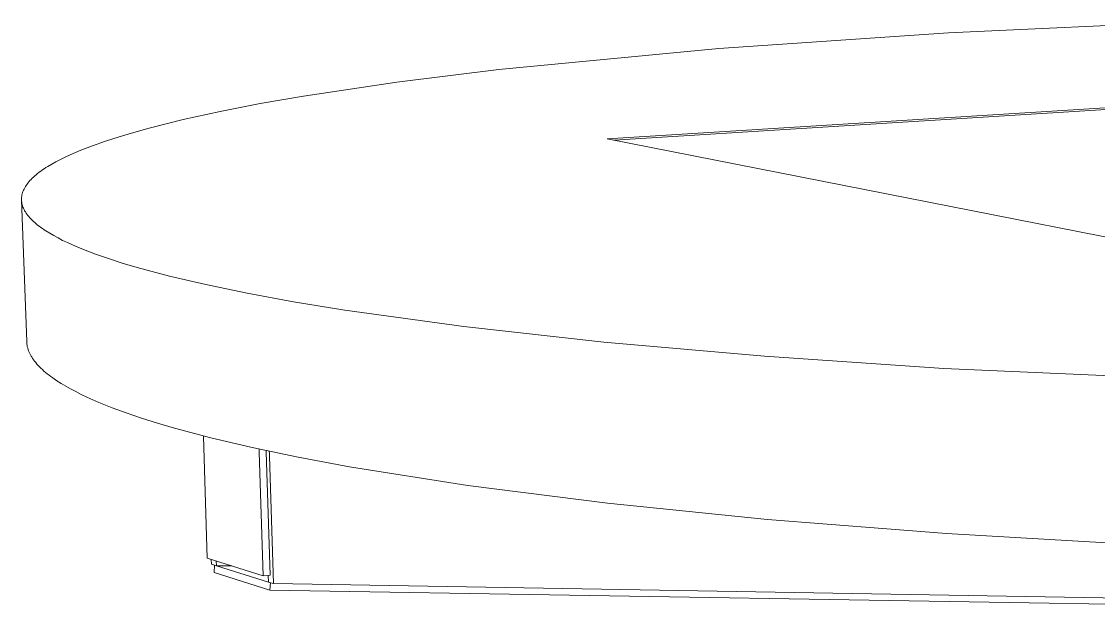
# Model space of a CAD drawing. Header units: inches. Extents: x 34 to 350, y 156 to 377.
# Drawn here: x 116.51 to 137.14, y 241.82 to 253.13 of the extents above; entities that cross this region are included whole.
import ezdxf

# ---------------------------------------------------------------- set-up
doc = ezdxf.new("R2010")
doc.units = ezdxf.units.IN
doc.header["$MEASUREMENT"] = 0
doc.layers.add('DIMS', color=7, linetype='Continuous')

# ---------------------------------------------------------------- blocks, each defined once
blk = doc.blocks.new('block 424')
at = {"layer": 'DIMS', "color": 7, "lineweight": 18, "true_color": 0xffffff}
blk.add_lwpolyline([(116.605, 247), (116.506, 249.712)], dxfattribs=at)
blk = doc.blocks.new('block 435')
at = {"layer": 'DIMS', "color": 7, "lineweight": 18, "true_color": 0xffffff}
blk.add_lwpolyline([(153.996, 252.487), (127.863, 250.861)], dxfattribs=at)
blk = doc.blocks.new('block 439')
at = {"layer": 'DIMS', "color": 7, "lineweight": 18, "true_color": 0xffffff}
blk.add_lwpolyline([(127.726, 250.888), (144.601, 247.565)], dxfattribs=at)
blk = doc.blocks.new('block 440')
at = {"layer": 'DIMS', "color": 7, "lineweight": 18, "true_color": 0xffffff}
blk.add_lwpolyline([(154.004, 252.519), (127.726, 250.888)], dxfattribs=at)
blk = doc.blocks.new('block 506')
at = {"layer": 'DIMS', "color": 7, "lineweight": 18, "true_color": 0xffffff}
blk.add_lwpolyline([(137.96, 243.099), (134.228, 243.32)], dxfattribs=at)
blk = doc.blocks.new('block 507')
at = {"layer": 'DIMS', "color": 7, "lineweight": 18, "true_color": 0xffffff}
blk.add_lwpolyline([(134.228, 243.32), (130.802, 243.59)], dxfattribs=at)
blk = doc.blocks.new('block 508')
at = {"layer": 'DIMS', "color": 7, "lineweight": 18, "true_color": 0xffffff}
blk.add_lwpolyline([(130.802, 243.59), (127.735, 243.899)], dxfattribs=at)
blk = doc.blocks.new('block 509')
at = {"layer": 'DIMS', "color": 7, "lineweight": 18, "true_color": 0xffffff}
blk.add_lwpolyline([(127.735, 243.899), (125.061, 244.238)], dxfattribs=at)
blk = doc.blocks.new('block 510')
at = {"layer": 'DIMS', "color": 7, "lineweight": 18, "true_color": 0xffffff}
blk.add_lwpolyline([(125.061, 244.238), (122.792, 244.597)], dxfattribs=at)
blk = doc.blocks.new('block 511')
at = {"layer": 'DIMS', "color": 7, "lineweight": 18, "true_color": 0xffffff}
blk.add_lwpolyline([(122.792, 244.597), (121.809, 244.78)], dxfattribs=at)
blk = doc.blocks.new('block 512')
at = {"layer": 'DIMS', "color": 7, "lineweight": 18, "true_color": 0xffffff}
blk.add_lwpolyline([(121.809, 244.78), (120.924, 244.966)], dxfattribs=at)
blk = doc.blocks.new('block 513')
at = {"layer": 'DIMS', "color": 7, "lineweight": 18, "true_color": 0xffffff}
blk.add_lwpolyline([(120.924, 244.966), (120.135, 245.152)], dxfattribs=at)
blk = doc.blocks.new('block 514')
at = {"layer": 'DIMS', "color": 7, "lineweight": 18, "true_color": 0xffffff}
blk.add_lwpolyline([(120.135, 245.152), (119.438, 245.338)], dxfattribs=at)
blk = doc.blocks.new('block 515')
at = {"layer": 'DIMS', "color": 7, "lineweight": 18, "true_color": 0xffffff}
blk.add_lwpolyline([(119.438, 245.338), (119.112, 245.434)], dxfattribs=at)
blk = doc.blocks.new('block 516')
at = {"layer": 'DIMS', "color": 7, "lineweight": 18, "true_color": 0xffffff}
blk.add_lwpolyline([(119.112, 245.434), (118.802, 245.532)], dxfattribs=at)
blk = doc.blocks.new('block 517')
at = {"layer": 'DIMS', "color": 7, "lineweight": 18, "true_color": 0xffffff}
blk.add_lwpolyline([(118.802, 245.532), (118.512, 245.63)], dxfattribs=at)
blk = doc.blocks.new('block 518')
at = {"layer": 'DIMS', "color": 7, "lineweight": 18, "true_color": 0xffffff}
blk.add_lwpolyline([(118.512, 245.63), (118.24, 245.731)], dxfattribs=at)
blk = doc.blocks.new('block 519')
at = {"layer": 'DIMS', "color": 7, "lineweight": 18, "true_color": 0xffffff}
blk.add_lwpolyline([(118.24, 245.731), (117.988, 245.832)], dxfattribs=at)
blk = doc.blocks.new('block 520')
at = {"layer": 'DIMS', "color": 7, "lineweight": 18, "true_color": 0xffffff}
blk.add_lwpolyline([(117.988, 245.832), (117.87, 245.883)], dxfattribs=at)
blk = doc.blocks.new('block 521')
at = {"layer": 'DIMS', "color": 7, "lineweight": 18, "true_color": 0xffffff}
blk.add_lwpolyline([(117.87, 245.883), (117.756, 245.935)], dxfattribs=at)
blk = doc.blocks.new('block 522')
at = {"layer": 'DIMS', "color": 7, "lineweight": 18, "true_color": 0xffffff}
blk.add_lwpolyline([(117.756, 245.935), (117.647, 245.986)], dxfattribs=at)
blk = doc.blocks.new('block 523')
at = {"layer": 'DIMS', "color": 7, "lineweight": 18, "true_color": 0xffffff}
blk.add_lwpolyline([(117.647, 245.986), (117.544, 246.038)], dxfattribs=at)
blk = doc.blocks.new('block 524')
at = {"layer": 'DIMS', "color": 7, "lineweight": 18, "true_color": 0xffffff}
blk.add_lwpolyline([(117.544, 246.038), (117.445, 246.091)], dxfattribs=at)
blk = doc.blocks.new('block 525')
at = {"layer": 'DIMS', "color": 7, "lineweight": 18, "true_color": 0xffffff}
blk.add_lwpolyline([(117.445, 246.091), (117.352, 246.143)], dxfattribs=at)
blk = doc.blocks.new('block 526')
at = {"layer": 'DIMS', "color": 7, "lineweight": 18, "true_color": 0xffffff}
blk.add_lwpolyline([(117.352, 246.143), (117.265, 246.195)], dxfattribs=at)
blk = doc.blocks.new('block 527')
at = {"layer": 'DIMS', "color": 7, "lineweight": 18, "true_color": 0xffffff}
blk.add_lwpolyline([(117.265, 246.195), (117.182, 246.248)], dxfattribs=at)
blk = doc.blocks.new('block 528')
at = {"layer": 'DIMS', "color": 7, "lineweight": 18, "true_color": 0xffffff}
blk.add_lwpolyline([(117.182, 246.248), (117.105, 246.301)], dxfattribs=at)
blk = doc.blocks.new('block 529')
at = {"layer": 'DIMS', "color": 7, "lineweight": 18, "true_color": 0xffffff}
blk.add_lwpolyline([(117.105, 246.301), (117.068, 246.327)], dxfattribs=at)
blk = doc.blocks.new('block 530')
at = {"layer": 'DIMS', "color": 7, "lineweight": 18, "true_color": 0xffffff}
blk.add_lwpolyline([(117.068, 246.327), (117.033, 246.354)], dxfattribs=at)
blk = doc.blocks.new('block 531')
at = {"layer": 'DIMS', "color": 7, "lineweight": 18, "true_color": 0xffffff}
blk.add_lwpolyline([(117.033, 246.354), (117, 246.381)], dxfattribs=at)
blk = doc.blocks.new('block 532')
at = {"layer": 'DIMS', "color": 7, "lineweight": 18, "true_color": 0xffffff}
blk.add_lwpolyline([(117, 246.381), (116.967, 246.408)], dxfattribs=at)
blk = doc.blocks.new('block 533')
at = {"layer": 'DIMS', "color": 7, "lineweight": 18, "true_color": 0xffffff}
blk.add_lwpolyline([(116.967, 246.408), (116.936, 246.434)], dxfattribs=at)
blk = doc.blocks.new('block 534')
at = {"layer": 'DIMS', "color": 7, "lineweight": 18, "true_color": 0xffffff}
blk.add_lwpolyline([(116.936, 246.434), (116.906, 246.461)], dxfattribs=at)
blk = doc.blocks.new('block 535')
at = {"layer": 'DIMS', "color": 7, "lineweight": 18, "true_color": 0xffffff}
blk.add_lwpolyline([(116.906, 246.461), (116.878, 246.488)], dxfattribs=at)
blk = doc.blocks.new('block 536')
at = {"layer": 'DIMS', "color": 7, "lineweight": 18, "true_color": 0xffffff}
blk.add_lwpolyline([(116.878, 246.488), (116.851, 246.514)], dxfattribs=at)
blk = doc.blocks.new('block 537')
at = {"layer": 'DIMS', "color": 7, "lineweight": 18, "true_color": 0xffffff}
blk.add_lwpolyline([(116.851, 246.514), (116.826, 246.541)], dxfattribs=at)
blk = doc.blocks.new('block 538')
at = {"layer": 'DIMS', "color": 7, "lineweight": 18, "true_color": 0xffffff}
blk.add_lwpolyline([(116.826, 246.541), (116.801, 246.568)], dxfattribs=at)
blk = doc.blocks.new('block 539')
at = {"layer": 'DIMS', "color": 7, "lineweight": 18, "true_color": 0xffffff}
blk.add_lwpolyline([(116.801, 246.568), (116.778, 246.595)], dxfattribs=at)
blk = doc.blocks.new('block 540')
at = {"layer": 'DIMS', "color": 7, "lineweight": 18, "true_color": 0xffffff}
blk.add_lwpolyline([(116.778, 246.595), (116.757, 246.622)], dxfattribs=at)
blk = doc.blocks.new('block 541')
at = {"layer": 'DIMS', "color": 7, "lineweight": 18, "true_color": 0xffffff}
blk.add_lwpolyline([(116.757, 246.622), (116.737, 246.649)], dxfattribs=at)
blk = doc.blocks.new('block 542')
at = {"layer": 'DIMS', "color": 7, "lineweight": 18, "true_color": 0xffffff}
blk.add_lwpolyline([(116.737, 246.649), (116.728, 246.662)], dxfattribs=at)
blk = doc.blocks.new('block 543')
at = {"layer": 'DIMS', "color": 7, "lineweight": 18, "true_color": 0xffffff}
blk.add_lwpolyline([(116.728, 246.662), (116.719, 246.676)], dxfattribs=at)
blk = doc.blocks.new('block 544')
at = {"layer": 'DIMS', "color": 7, "lineweight": 18, "true_color": 0xffffff}
blk.add_lwpolyline([(116.719, 246.676), (116.71, 246.689)], dxfattribs=at)
blk = doc.blocks.new('block 545')
at = {"layer": 'DIMS', "color": 7, "lineweight": 18, "true_color": 0xffffff}
blk.add_lwpolyline([(116.71, 246.689), (116.701, 246.703)], dxfattribs=at)
blk = doc.blocks.new('block 546')
at = {"layer": 'DIMS', "color": 7, "lineweight": 18, "true_color": 0xffffff}
blk.add_lwpolyline([(116.701, 246.703), (116.693, 246.716)], dxfattribs=at)
blk = doc.blocks.new('block 547')
at = {"layer": 'DIMS', "color": 7, "lineweight": 18, "true_color": 0xffffff}
blk.add_lwpolyline([(116.693, 246.716), (116.686, 246.73)], dxfattribs=at)
blk = doc.blocks.new('block 548')
at = {"layer": 'DIMS', "color": 7, "lineweight": 18, "true_color": 0xffffff}
blk.add_lwpolyline([(116.686, 246.73), (116.678, 246.743)], dxfattribs=at)
blk = doc.blocks.new('block 549')
at = {"layer": 'DIMS', "color": 7, "lineweight": 18, "true_color": 0xffffff}
blk.add_lwpolyline([(116.678, 246.743), (116.671, 246.757)], dxfattribs=at)
blk = doc.blocks.new('block 550')
at = {"layer": 'DIMS', "color": 7, "lineweight": 18, "true_color": 0xffffff}
blk.add_lwpolyline([(116.671, 246.757), (116.664, 246.771)], dxfattribs=at)
blk = doc.blocks.new('block 551')
at = {"layer": 'DIMS', "color": 7, "lineweight": 18, "true_color": 0xffffff}
blk.add_lwpolyline([(116.664, 246.771), (116.658, 246.784)], dxfattribs=at)
blk = doc.blocks.new('block 552')
at = {"layer": 'DIMS', "color": 7, "lineweight": 18, "true_color": 0xffffff}
blk.add_lwpolyline([(116.658, 246.784), (116.652, 246.797)], dxfattribs=at)
blk = doc.blocks.new('block 553')
at = {"layer": 'DIMS', "color": 7, "lineweight": 18, "true_color": 0xffffff}
blk.add_lwpolyline([(116.652, 246.797), (116.646, 246.811)], dxfattribs=at)
blk = doc.blocks.new('block 554')
at = {"layer": 'DIMS', "color": 7, "lineweight": 18, "true_color": 0xffffff}
blk.add_lwpolyline([(116.646, 246.811), (116.641, 246.824)], dxfattribs=at)
blk = doc.blocks.new('block 555')
at = {"layer": 'DIMS', "color": 7, "lineweight": 18, "true_color": 0xffffff}
blk.add_lwpolyline([(116.641, 246.824), (116.636, 246.838)], dxfattribs=at)
blk = doc.blocks.new('block 556')
at = {"layer": 'DIMS', "color": 7, "lineweight": 18, "true_color": 0xffffff}
blk.add_lwpolyline([(116.636, 246.838), (116.632, 246.851)], dxfattribs=at)
blk = doc.blocks.new('block 557')
at = {"layer": 'DIMS', "color": 7, "lineweight": 18, "true_color": 0xffffff}
blk.add_lwpolyline([(116.632, 246.851), (116.628, 246.865)], dxfattribs=at)
blk = doc.blocks.new('block 558')
at = {"layer": 'DIMS', "color": 7, "lineweight": 18, "true_color": 0xffffff}
blk.add_lwpolyline([(116.628, 246.865), (116.624, 246.879)], dxfattribs=at)
blk = doc.blocks.new('block 559')
at = {"layer": 'DIMS', "color": 7, "lineweight": 18, "true_color": 0xffffff}
blk.add_lwpolyline([(116.624, 246.879), (116.62, 246.892)], dxfattribs=at)
blk = doc.blocks.new('block 560')
at = {"layer": 'DIMS', "color": 7, "lineweight": 18, "true_color": 0xffffff}
blk.add_lwpolyline([(116.62, 246.892), (116.617, 246.906)], dxfattribs=at)
blk = doc.blocks.new('block 561')
at = {"layer": 'DIMS', "color": 7, "lineweight": 18, "true_color": 0xffffff}
blk.add_lwpolyline([(116.617, 246.906), (116.614, 246.919)], dxfattribs=at)
blk = doc.blocks.new('block 562')
at = {"layer": 'DIMS', "color": 7, "lineweight": 18, "true_color": 0xffffff}
blk.add_lwpolyline([(116.614, 246.919), (116.612, 246.932)], dxfattribs=at)
blk = doc.blocks.new('block 563')
at = {"layer": 'DIMS', "color": 7, "lineweight": 18, "true_color": 0xffffff}
blk.add_lwpolyline([(116.612, 246.932), (116.61, 246.946)], dxfattribs=at)
blk = doc.blocks.new('block 564')
at = {"layer": 'DIMS', "color": 7, "lineweight": 18, "true_color": 0xffffff}
blk.add_lwpolyline([(116.61, 246.946), (116.608, 246.96)], dxfattribs=at)
blk = doc.blocks.new('block 565')
at = {"layer": 'DIMS', "color": 7, "lineweight": 18, "true_color": 0xffffff}
blk.add_lwpolyline([(116.608, 246.96), (116.607, 246.974)], dxfattribs=at)
blk = doc.blocks.new('block 566')
at = {"layer": 'DIMS', "color": 7, "lineweight": 18, "true_color": 0xffffff}
blk.add_lwpolyline([(116.607, 246.974), (116.606, 246.987)], dxfattribs=at)
blk = doc.blocks.new('block 567')
at = {"layer": 'DIMS', "color": 7, "lineweight": 18, "true_color": 0xffffff}
blk.add_lwpolyline([(116.606, 246.987), (116.605, 247)], dxfattribs=at)
blk = doc.blocks.new('block 568')
at = {"layer": 'DIMS', "color": 7, "lineweight": 18, "true_color": 0xffffff}
blk.add_lwpolyline([(134.272, 252.918), (138.979, 253.134)], dxfattribs=at)
blk = doc.blocks.new('block 670')
at = {"layer": 'DIMS', "color": 7, "lineweight": 18, "true_color": 0xffffff}
blk.add_lwpolyline([(141.905, 246.143), (134.179, 246.481)], dxfattribs=at)
blk = doc.blocks.new('block 671')
at = {"layer": 'DIMS', "color": 7, "lineweight": 18, "true_color": 0xffffff}
blk.add_lwpolyline([(134.179, 246.481), (130.741, 246.718)], dxfattribs=at)
blk = doc.blocks.new('block 672')
at = {"layer": 'DIMS', "color": 7, "lineweight": 18, "true_color": 0xffffff}
blk.add_lwpolyline([(130.741, 246.718), (127.663, 246.99)], dxfattribs=at)
blk = doc.blocks.new('block 673')
at = {"layer": 'DIMS', "color": 7, "lineweight": 18, "true_color": 0xffffff}
blk.add_lwpolyline([(127.663, 246.99), (124.98, 247.287)], dxfattribs=at)
blk = doc.blocks.new('block 674')
at = {"layer": 'DIMS', "color": 7, "lineweight": 18, "true_color": 0xffffff}
blk.add_lwpolyline([(124.98, 247.287), (122.704, 247.602)], dxfattribs=at)
blk = doc.blocks.new('block 675')
at = {"layer": 'DIMS', "color": 7, "lineweight": 18, "true_color": 0xffffff}
blk.add_lwpolyline([(122.704, 247.602), (121.718, 247.763)], dxfattribs=at)
blk = doc.blocks.new('block 676')
at = {"layer": 'DIMS', "color": 7, "lineweight": 18, "true_color": 0xffffff}
blk.add_lwpolyline([(121.718, 247.763), (120.831, 247.927)], dxfattribs=at)
blk = doc.blocks.new('block 677')
at = {"layer": 'DIMS', "color": 7, "lineweight": 18, "true_color": 0xffffff}
blk.add_lwpolyline([(120.831, 247.927), (120.04, 248.09)], dxfattribs=at)
blk = doc.blocks.new('block 678')
at = {"layer": 'DIMS', "color": 7, "lineweight": 18, "true_color": 0xffffff}
blk.add_lwpolyline([(120.04, 248.09), (119.341, 248.253)], dxfattribs=at)
blk = doc.blocks.new('block 679')
at = {"layer": 'DIMS', "color": 7, "lineweight": 18, "true_color": 0xffffff}
blk.add_lwpolyline([(119.341, 248.253), (118.722, 248.418)], dxfattribs=at)
blk = doc.blocks.new('block 680')
at = {"layer": 'DIMS', "color": 7, "lineweight": 18, "true_color": 0xffffff}
blk.add_lwpolyline([(118.722, 248.418), (118.437, 248.502)], dxfattribs=at)
blk = doc.blocks.new('block 681')
at = {"layer": 'DIMS', "color": 7, "lineweight": 18, "true_color": 0xffffff}
blk.add_lwpolyline([(118.437, 248.502), (118.171, 248.588)], dxfattribs=at)
blk = doc.blocks.new('block 682')
at = {"layer": 'DIMS', "color": 7, "lineweight": 18, "true_color": 0xffffff}
blk.add_lwpolyline([(118.171, 248.588), (117.923, 248.674)], dxfattribs=at)
blk = doc.blocks.new('block 683')
at = {"layer": 'DIMS', "color": 7, "lineweight": 18, "true_color": 0xffffff}
blk.add_lwpolyline([(117.923, 248.674), (117.694, 248.762)], dxfattribs=at)
blk = doc.blocks.new('block 684')
at = {"layer": 'DIMS', "color": 7, "lineweight": 18, "true_color": 0xffffff}
blk.add_lwpolyline([(117.694, 248.762), (117.587, 248.806)], dxfattribs=at)
blk = doc.blocks.new('block 685')
at = {"layer": 'DIMS', "color": 7, "lineweight": 18, "true_color": 0xffffff}
blk.add_lwpolyline([(117.587, 248.806), (117.484, 248.85)], dxfattribs=at)
blk = doc.blocks.new('block 686')
at = {"layer": 'DIMS', "color": 7, "lineweight": 18, "true_color": 0xffffff}
blk.add_lwpolyline([(117.484, 248.85), (117.386, 248.895)], dxfattribs=at)
blk = doc.blocks.new('block 687')
at = {"layer": 'DIMS', "color": 7, "lineweight": 18, "true_color": 0xffffff}
blk.add_lwpolyline([(117.386, 248.895), (117.294, 248.939)], dxfattribs=at)
blk = doc.blocks.new('block 688')
at = {"layer": 'DIMS', "color": 7, "lineweight": 18, "true_color": 0xffffff}
blk.add_lwpolyline([(117.294, 248.939), (117.206, 248.984)], dxfattribs=at)
blk = doc.blocks.new('block 689')
at = {"layer": 'DIMS', "color": 7, "lineweight": 18, "true_color": 0xffffff}
blk.add_lwpolyline([(117.206, 248.984), (117.123, 249.029)], dxfattribs=at)
blk = doc.blocks.new('block 690')
at = {"layer": 'DIMS', "color": 7, "lineweight": 18, "true_color": 0xffffff}
blk.add_lwpolyline([(117.123, 249.029), (117.046, 249.074)], dxfattribs=at)
blk = doc.blocks.new('block 691')
at = {"layer": 'DIMS', "color": 7, "lineweight": 18, "true_color": 0xffffff}
blk.add_lwpolyline([(117.046, 249.074), (116.973, 249.119)], dxfattribs=at)
blk = doc.blocks.new('block 692')
at = {"layer": 'DIMS', "color": 7, "lineweight": 18, "true_color": 0xffffff}
blk.add_lwpolyline([(116.973, 249.119), (116.938, 249.142)], dxfattribs=at)
blk = doc.blocks.new('block 693')
at = {"layer": 'DIMS', "color": 7, "lineweight": 18, "true_color": 0xffffff}
blk.add_lwpolyline([(116.938, 249.142), (116.906, 249.164)], dxfattribs=at)
blk = doc.blocks.new('block 694')
at = {"layer": 'DIMS', "color": 7, "lineweight": 18, "true_color": 0xffffff}
blk.add_lwpolyline([(116.906, 249.164), (116.873, 249.187)], dxfattribs=at)
blk = doc.blocks.new('block 695')
at = {"layer": 'DIMS', "color": 7, "lineweight": 18, "true_color": 0xffffff}
blk.add_lwpolyline([(116.873, 249.187), (116.843, 249.21)], dxfattribs=at)
blk = doc.blocks.new('block 696')
at = {"layer": 'DIMS', "color": 7, "lineweight": 18, "true_color": 0xffffff}
blk.add_lwpolyline([(116.843, 249.21), (116.814, 249.232)], dxfattribs=at)
blk = doc.blocks.new('block 697')
at = {"layer": 'DIMS', "color": 7, "lineweight": 18, "true_color": 0xffffff}
blk.add_lwpolyline([(116.814, 249.232), (116.786, 249.256)], dxfattribs=at)
blk = doc.blocks.new('block 698')
at = {"layer": 'DIMS', "color": 7, "lineweight": 18, "true_color": 0xffffff}
blk.add_lwpolyline([(116.786, 249.256), (116.76, 249.278)], dxfattribs=at)
blk = doc.blocks.new('block 699')
at = {"layer": 'DIMS', "color": 7, "lineweight": 18, "true_color": 0xffffff}
blk.add_lwpolyline([(116.76, 249.278), (116.734, 249.301)], dxfattribs=at)
blk = doc.blocks.new('block 700')
at = {"layer": 'DIMS', "color": 7, "lineweight": 18, "true_color": 0xffffff}
blk.add_lwpolyline([(116.734, 249.301), (116.711, 249.324)], dxfattribs=at)
blk = doc.blocks.new('block 701')
at = {"layer": 'DIMS', "color": 7, "lineweight": 18, "true_color": 0xffffff}
blk.add_lwpolyline([(116.711, 249.324), (116.688, 249.347)], dxfattribs=at)
blk = doc.blocks.new('block 702')
at = {"layer": 'DIMS', "color": 7, "lineweight": 18, "true_color": 0xffffff}
blk.add_lwpolyline([(116.688, 249.347), (116.666, 249.37)], dxfattribs=at)
blk = doc.blocks.new('block 703')
at = {"layer": 'DIMS', "color": 7, "lineweight": 18, "true_color": 0xffffff}
blk.add_lwpolyline([(116.666, 249.37), (116.646, 249.393)], dxfattribs=at)
blk = doc.blocks.new('block 704')
at = {"layer": 'DIMS', "color": 7, "lineweight": 18, "true_color": 0xffffff}
blk.add_lwpolyline([(116.646, 249.393), (116.628, 249.416)], dxfattribs=at)
blk = doc.blocks.new('block 705')
at = {"layer": 'DIMS', "color": 7, "lineweight": 18, "true_color": 0xffffff}
blk.add_lwpolyline([(116.628, 249.416), (116.61, 249.439)], dxfattribs=at)
blk = doc.blocks.new('block 706')
at = {"layer": 'DIMS', "color": 7, "lineweight": 18, "true_color": 0xffffff}
blk.add_lwpolyline([(116.61, 249.439), (116.594, 249.462)], dxfattribs=at)
blk = doc.blocks.new('block 707')
at = {"layer": 'DIMS', "color": 7, "lineweight": 18, "true_color": 0xffffff}
blk.add_lwpolyline([(116.594, 249.462), (116.58, 249.485)], dxfattribs=at)
blk = doc.blocks.new('block 708')
at = {"layer": 'DIMS', "color": 7, "lineweight": 18, "true_color": 0xffffff}
blk.add_lwpolyline([(116.58, 249.485), (116.566, 249.508)], dxfattribs=at)
blk = doc.blocks.new('block 709')
at = {"layer": 'DIMS', "color": 7, "lineweight": 18, "true_color": 0xffffff}
blk.add_lwpolyline([(116.566, 249.508), (116.554, 249.531)], dxfattribs=at)
blk = doc.blocks.new('block 710')
at = {"layer": 'DIMS', "color": 7, "lineweight": 18, "true_color": 0xffffff}
blk.add_lwpolyline([(116.554, 249.531), (116.543, 249.554)], dxfattribs=at)
blk = doc.blocks.new('block 711')
at = {"layer": 'DIMS', "color": 7, "lineweight": 18, "true_color": 0xffffff}
blk.add_lwpolyline([(116.543, 249.554), (116.534, 249.577)], dxfattribs=at)
blk = doc.blocks.new('block 712')
at = {"layer": 'DIMS', "color": 7, "lineweight": 18, "true_color": 0xffffff}
blk.add_lwpolyline([(116.534, 249.577), (116.526, 249.6)], dxfattribs=at)
blk = doc.blocks.new('block 713')
at = {"layer": 'DIMS', "color": 7, "lineweight": 18, "true_color": 0xffffff}
blk.add_lwpolyline([(116.526, 249.6), (116.519, 249.623)], dxfattribs=at)
blk = doc.blocks.new('block 714')
at = {"layer": 'DIMS', "color": 7, "lineweight": 18, "true_color": 0xffffff}
blk.add_lwpolyline([(116.519, 249.623), (116.514, 249.646)], dxfattribs=at)
blk = doc.blocks.new('block 715')
at = {"layer": 'DIMS', "color": 7, "lineweight": 18, "true_color": 0xffffff}
blk.add_lwpolyline([(116.514, 249.646), (116.51, 249.669)], dxfattribs=at)
blk = doc.blocks.new('block 716')
at = {"layer": 'DIMS', "color": 7, "lineweight": 18, "true_color": 0xffffff}
blk.add_lwpolyline([(116.51, 249.669), (116.507, 249.692)], dxfattribs=at)
blk = doc.blocks.new('block 717')
at = {"layer": 'DIMS', "color": 7, "lineweight": 18, "true_color": 0xffffff}
blk.add_lwpolyline([(116.507, 249.692), (116.506, 249.716)], dxfattribs=at)
blk = doc.blocks.new('block 718')
at = {"layer": 'DIMS', "color": 7, "lineweight": 18, "true_color": 0xffffff}
blk.add_lwpolyline([(116.506, 249.716), (116.506, 249.739)], dxfattribs=at)
blk = doc.blocks.new('block 719')
at = {"layer": 'DIMS', "color": 7, "lineweight": 18, "true_color": 0xffffff}
blk.add_lwpolyline([(116.506, 249.739), (116.507, 249.762)], dxfattribs=at)
blk = doc.blocks.new('block 720')
at = {"layer": 'DIMS', "color": 7, "lineweight": 18, "true_color": 0xffffff}
blk.add_lwpolyline([(116.507, 249.762), (116.51, 249.785)], dxfattribs=at)
blk = doc.blocks.new('block 721')
at = {"layer": 'DIMS', "color": 7, "lineweight": 18, "true_color": 0xffffff}
blk.add_lwpolyline([(116.51, 249.785), (116.514, 249.808)], dxfattribs=at)
blk = doc.blocks.new('block 722')
at = {"layer": 'DIMS', "color": 7, "lineweight": 18, "true_color": 0xffffff}
blk.add_lwpolyline([(116.514, 249.808), (116.52, 249.831)], dxfattribs=at)
blk = doc.blocks.new('block 723')
at = {"layer": 'DIMS', "color": 7, "lineweight": 18, "true_color": 0xffffff}
blk.add_lwpolyline([(116.52, 249.831), (116.526, 249.854)], dxfattribs=at)
blk = doc.blocks.new('block 724')
at = {"layer": 'DIMS', "color": 7, "lineweight": 18, "true_color": 0xffffff}
blk.add_lwpolyline([(116.526, 249.854), (116.534, 249.877)], dxfattribs=at)
blk = doc.blocks.new('block 725')
at = {"layer": 'DIMS', "color": 7, "lineweight": 18, "true_color": 0xffffff}
blk.add_lwpolyline([(116.534, 249.877), (116.544, 249.9)], dxfattribs=at)
blk = doc.blocks.new('block 726')
at = {"layer": 'DIMS', "color": 7, "lineweight": 18, "true_color": 0xffffff}
blk.add_lwpolyline([(116.544, 249.9), (116.554, 249.923)], dxfattribs=at)
blk = doc.blocks.new('block 727')
at = {"layer": 'DIMS', "color": 7, "lineweight": 18, "true_color": 0xffffff}
blk.add_lwpolyline([(116.554, 249.923), (116.567, 249.946)], dxfattribs=at)
blk = doc.blocks.new('block 728')
at = {"layer": 'DIMS', "color": 7, "lineweight": 18, "true_color": 0xffffff}
blk.add_lwpolyline([(116.567, 249.946), (116.58, 249.969)], dxfattribs=at)
blk = doc.blocks.new('block 729')
at = {"layer": 'DIMS', "color": 7, "lineweight": 18, "true_color": 0xffffff}
blk.add_lwpolyline([(116.58, 249.969), (116.595, 249.992)], dxfattribs=at)
blk = doc.blocks.new('block 730')
at = {"layer": 'DIMS', "color": 7, "lineweight": 18, "true_color": 0xffffff}
blk.add_lwpolyline([(116.595, 249.992), (116.611, 250.015)], dxfattribs=at)
blk = doc.blocks.new('block 731')
at = {"layer": 'DIMS', "color": 7, "lineweight": 18, "true_color": 0xffffff}
blk.add_lwpolyline([(116.611, 250.015), (116.628, 250.038)], dxfattribs=at)
blk = doc.blocks.new('block 732')
at = {"layer": 'DIMS', "color": 7, "lineweight": 18, "true_color": 0xffffff}
blk.add_lwpolyline([(116.628, 250.038), (116.647, 250.061)], dxfattribs=at)
blk = doc.blocks.new('block 733')
at = {"layer": 'DIMS', "color": 7, "lineweight": 18, "true_color": 0xffffff}
blk.add_lwpolyline([(116.647, 250.061), (116.667, 250.084)], dxfattribs=at)
blk = doc.blocks.new('block 734')
at = {"layer": 'DIMS', "color": 7, "lineweight": 18, "true_color": 0xffffff}
blk.add_lwpolyline([(116.667, 250.084), (116.688, 250.107)], dxfattribs=at)
blk = doc.blocks.new('block 735')
at = {"layer": 'DIMS', "color": 7, "lineweight": 18, "true_color": 0xffffff}
blk.add_lwpolyline([(116.688, 250.107), (116.711, 250.129)], dxfattribs=at)
blk = doc.blocks.new('block 736')
at = {"layer": 'DIMS', "color": 7, "lineweight": 18, "true_color": 0xffffff}
blk.add_lwpolyline([(116.711, 250.129), (116.735, 250.153)], dxfattribs=at)
blk = doc.blocks.new('block 737')
at = {"layer": 'DIMS', "color": 7, "lineweight": 18, "true_color": 0xffffff}
blk.add_lwpolyline([(116.735, 250.153), (116.76, 250.175)], dxfattribs=at)
blk = doc.blocks.new('block 738')
at = {"layer": 'DIMS', "color": 7, "lineweight": 18, "true_color": 0xffffff}
blk.add_lwpolyline([(116.76, 250.175), (116.787, 250.198)], dxfattribs=at)
blk = doc.blocks.new('block 739')
at = {"layer": 'DIMS', "color": 7, "lineweight": 18, "true_color": 0xffffff}
blk.add_lwpolyline([(116.787, 250.198), (116.815, 250.221)], dxfattribs=at)
blk = doc.blocks.new('block 740')
at = {"layer": 'DIMS', "color": 7, "lineweight": 18, "true_color": 0xffffff}
blk.add_lwpolyline([(116.815, 250.221), (116.844, 250.243)], dxfattribs=at)
blk = doc.blocks.new('block 741')
at = {"layer": 'DIMS', "color": 7, "lineweight": 18, "true_color": 0xffffff}
blk.add_lwpolyline([(116.844, 250.243), (116.875, 250.266)], dxfattribs=at)
blk = doc.blocks.new('block 742')
at = {"layer": 'DIMS', "color": 7, "lineweight": 18, "true_color": 0xffffff}
blk.add_lwpolyline([(116.875, 250.266), (116.907, 250.288)], dxfattribs=at)
blk = doc.blocks.new('block 743')
at = {"layer": 'DIMS', "color": 7, "lineweight": 18, "true_color": 0xffffff}
blk.add_lwpolyline([(116.907, 250.288), (116.94, 250.311)], dxfattribs=at)
blk = doc.blocks.new('block 744')
at = {"layer": 'DIMS', "color": 7, "lineweight": 18, "true_color": 0xffffff}
blk.add_lwpolyline([(116.94, 250.311), (116.974, 250.334)], dxfattribs=at)
blk = doc.blocks.new('block 745')
at = {"layer": 'DIMS', "color": 7, "lineweight": 18, "true_color": 0xffffff}
blk.add_lwpolyline([(116.974, 250.334), (117.01, 250.356)], dxfattribs=at)
blk = doc.blocks.new('block 746')
at = {"layer": 'DIMS', "color": 7, "lineweight": 18, "true_color": 0xffffff}
blk.add_lwpolyline([(117.01, 250.356), (117.085, 250.401)], dxfattribs=at)
blk = doc.blocks.new('block 747')
at = {"layer": 'DIMS', "color": 7, "lineweight": 18, "true_color": 0xffffff}
blk.add_lwpolyline([(117.085, 250.401), (117.166, 250.446)], dxfattribs=at)
blk = doc.blocks.new('block 748')
at = {"layer": 'DIMS', "color": 7, "lineweight": 18, "true_color": 0xffffff}
blk.add_lwpolyline([(117.166, 250.446), (117.251, 250.491)], dxfattribs=at)
blk = doc.blocks.new('block 749')
at = {"layer": 'DIMS', "color": 7, "lineweight": 18, "true_color": 0xffffff}
blk.add_lwpolyline([(117.251, 250.491), (117.342, 250.535)], dxfattribs=at)
blk = doc.blocks.new('block 750')
at = {"layer": 'DIMS', "color": 7, "lineweight": 18, "true_color": 0xffffff}
blk.add_lwpolyline([(117.342, 250.535), (117.437, 250.579)], dxfattribs=at)
blk = doc.blocks.new('block 751')
at = {"layer": 'DIMS', "color": 7, "lineweight": 18, "true_color": 0xffffff}
blk.add_lwpolyline([(117.437, 250.579), (117.537, 250.623)], dxfattribs=at)
blk = doc.blocks.new('block 752')
at = {"layer": 'DIMS', "color": 7, "lineweight": 18, "true_color": 0xffffff}
blk.add_lwpolyline([(117.537, 250.623), (117.643, 250.667)], dxfattribs=at)
blk = doc.blocks.new('block 753')
at = {"layer": 'DIMS', "color": 7, "lineweight": 18, "true_color": 0xffffff}
blk.add_lwpolyline([(117.643, 250.667), (117.868, 250.754)], dxfattribs=at)
blk = doc.blocks.new('block 754')
at = {"layer": 'DIMS', "color": 7, "lineweight": 18, "true_color": 0xffffff}
blk.add_lwpolyline([(117.868, 250.754), (118.112, 250.84)], dxfattribs=at)
blk = doc.blocks.new('block 755')
at = {"layer": 'DIMS', "color": 7, "lineweight": 18, "true_color": 0xffffff}
blk.add_lwpolyline([(118.112, 250.84), (118.375, 250.925)], dxfattribs=at)
blk = doc.blocks.new('block 756')
at = {"layer": 'DIMS', "color": 7, "lineweight": 18, "true_color": 0xffffff}
blk.add_lwpolyline([(118.375, 250.925), (118.655, 251.009)], dxfattribs=at)
blk = doc.blocks.new('block 757')
at = {"layer": 'DIMS', "color": 7, "lineweight": 18, "true_color": 0xffffff}
blk.add_lwpolyline([(118.655, 251.009), (118.953, 251.091)], dxfattribs=at)
blk = doc.blocks.new('block 758')
at = {"layer": 'DIMS', "color": 7, "lineweight": 18, "true_color": 0xffffff}
blk.add_lwpolyline([(118.953, 251.091), (119.601, 251.253)], dxfattribs=at)
blk = doc.blocks.new('block 759')
at = {"layer": 'DIMS', "color": 7, "lineweight": 18, "true_color": 0xffffff}
blk.add_lwpolyline([(119.601, 251.253), (120.312, 251.409)], dxfattribs=at)
blk = doc.blocks.new('block 760')
at = {"layer": 'DIMS', "color": 7, "lineweight": 18, "true_color": 0xffffff}
blk.add_lwpolyline([(120.312, 251.409), (121.082, 251.56)], dxfattribs=at)
blk = doc.blocks.new('block 761')
at = {"layer": 'DIMS', "color": 7, "lineweight": 18, "true_color": 0xffffff}
blk.add_lwpolyline([(121.082, 251.56), (121.907, 251.704)], dxfattribs=at)
blk = doc.blocks.new('block 762')
at = {"layer": 'DIMS', "color": 7, "lineweight": 18, "true_color": 0xffffff}
blk.add_lwpolyline([(121.907, 251.704), (123.7, 251.974)], dxfattribs=at)
blk = doc.blocks.new('block 763')
at = {"layer": 'DIMS', "color": 7, "lineweight": 18, "true_color": 0xffffff}
blk.add_lwpolyline([(123.7, 251.974), (125.651, 252.216)], dxfattribs=at)
blk = doc.blocks.new('block 764')
at = {"layer": 'DIMS', "color": 7, "lineweight": 18, "true_color": 0xffffff}
blk.add_lwpolyline([(125.651, 252.216), (129.868, 252.62)], dxfattribs=at)
blk = doc.blocks.new('block 765')
at = {"layer": 'DIMS', "color": 7, "lineweight": 18, "true_color": 0xffffff}
blk.add_lwpolyline([(129.868, 252.62), (134.272, 252.918)], dxfattribs=at)
blk = doc.blocks.new('block 1020')
at = {"layer": 'DIMS', "color": 7, "lineweight": 18, "true_color": 0xffffff}
blk.add_lwpolyline([(121.266, 242.233), (120.196, 242.57)], dxfattribs=at)
blk = doc.blocks.new('block 1021')
at = {"layer": 'DIMS', "color": 7, "lineweight": 18, "true_color": 0xffffff}
blk.add_lwpolyline([(120.24, 242.702), (121.239, 242.389)], dxfattribs=at)
blk = doc.blocks.new('block 1023')
at = {"layer": 'DIMS', "color": 7, "lineweight": 18, "true_color": 0xffffff}
blk.add_lwpolyline([(121.266, 242.233), (121.275, 242.378)], dxfattribs=at)
blk = doc.blocks.new('block 1024')
at = {"layer": 'DIMS', "color": 7, "lineweight": 18, "true_color": 0xffffff}
blk.add_lwpolyline([(145.767, 241.824), (121.266, 242.233)], dxfattribs=at)
blk = doc.blocks.new('block 1025')
at = {"layer": 'DIMS', "color": 7, "lineweight": 18, "true_color": 0xffffff}
blk.add_lwpolyline([(120.204, 242.714), (120.196, 242.57)], dxfattribs=at)
blk = doc.blocks.new('block 1026')
at = {"layer": 'DIMS', "color": 7, "lineweight": 18, "true_color": 0xffffff}
blk.add_lwpolyline([(119.99, 245.18), (119.99, 245.189)], dxfattribs=at)
blk = doc.blocks.new('block 1027')
at = {"layer": 'DIMS', "color": 7, "lineweight": 18, "true_color": 0xffffff}
blk.add_lwpolyline([(121.057, 244.936), (121.059, 244.916)], dxfattribs=at)
blk = doc.blocks.new('block 1028')
at = {"layer": 'DIMS', "color": 7, "lineweight": 18, "true_color": 0xffffff}
blk.add_lwpolyline([(121.059, 244.916), (121.06, 244.896)], dxfattribs=at)
blk = doc.blocks.new('block 1029')
at = {"layer": 'DIMS', "color": 7, "lineweight": 18, "true_color": 0xffffff}
blk.add_lwpolyline([(121.06, 244.896), (121.061, 244.876)], dxfattribs=at)
blk = doc.blocks.new('block 1030')
at = {"layer": 'DIMS', "color": 7, "lineweight": 18, "true_color": 0xffffff}
blk.add_lwpolyline([(121.197, 244.887), (121.196, 244.906)], dxfattribs=at)
blk = doc.blocks.new('block 1031')
at = {"layer": 'DIMS', "color": 7, "lineweight": 18, "true_color": 0xffffff}
blk.add_lwpolyline([(121.061, 244.876), (121.135, 242.51)], dxfattribs=at)
blk = doc.blocks.new('block 1032')
at = {"layer": 'DIMS', "color": 7, "lineweight": 18, "true_color": 0xffffff}
blk.add_lwpolyline([(121.27, 242.522), (121.197, 244.887)], dxfattribs=at)
blk = doc.blocks.new('block 1033')
at = {"layer": 'DIMS', "color": 7, "lineweight": 18, "true_color": 0xffffff}
blk.add_lwpolyline([(121.135, 242.51), (120.066, 242.845)], dxfattribs=at)
blk = doc.blocks.new('block 1034')
at = {"layer": 'DIMS', "color": 7, "lineweight": 18, "true_color": 0xffffff}
blk.add_lwpolyline([(121.27, 242.522), (121.135, 242.51)], dxfattribs=at)
blk = doc.blocks.new('block 1035')
at = {"layer": 'DIMS', "color": 7, "lineweight": 18, "true_color": 0xffffff}
blk.add_lwpolyline([(120.066, 242.845), (119.99, 245.18)], dxfattribs=at)
blk = doc.blocks.new('block 1036')
at = {"layer": 'DIMS', "color": 7, "lineweight": 18, "true_color": 0xffffff}
blk.add_lwpolyline([(121.239, 242.389), (121.335, 242.359)], dxfattribs=at)
blk = doc.blocks.new('block 1037')
at = {"layer": 'DIMS', "color": 7, "lineweight": 18, "true_color": 0xffffff}
blk.add_lwpolyline([(120.24, 242.702), (120.538, 242.697)], dxfattribs=at)
blk = doc.blocks.new('block 1038')
at = {"layer": 'DIMS', "color": 7, "lineweight": 18, "true_color": 0xffffff}
blk.add_lwpolyline([(120.146, 242.732), (120.24, 242.702)], dxfattribs=at)
blk = doc.blocks.new('block 1039')
at = {"layer": 'DIMS', "color": 7, "lineweight": 18, "true_color": 0xffffff}
blk.add_lwpolyline([(142.41, 241.998), (121.335, 242.359)], dxfattribs=at)
blk = doc.blocks.new('block 1041')
at = {"layer": 'DIMS', "color": 7, "lineweight": 18, "true_color": 0xffffff}
blk.add_lwpolyline([(121.335, 242.359), (121.259, 244.796)], dxfattribs=at)
blk = doc.blocks.new('block 1042')
at = {"layer": 'DIMS', "color": 7, "lineweight": 18, "true_color": 0xffffff}
blk.add_lwpolyline([(120.237, 242.791), (120.24, 242.702)], dxfattribs=at)
blk = doc.blocks.new('block 1043')
at = {"layer": 'DIMS', "color": 7, "lineweight": 18, "true_color": 0xffffff}
blk.add_lwpolyline([(121.239, 242.389), (121.235, 242.519)], dxfattribs=at)
blk = doc.blocks.new('block 1044')
at = {"layer": 'DIMS', "color": 7, "lineweight": 18, "true_color": 0xffffff}
blk.add_lwpolyline([(121.252, 244.894), (121.255, 244.862)], dxfattribs=at)
blk = doc.blocks.new('block 1045')
at = {"layer": 'DIMS', "color": 7, "lineweight": 18, "true_color": 0xffffff}
blk.add_lwpolyline([(121.255, 244.862), (121.258, 244.829)], dxfattribs=at)
blk = doc.blocks.new('block 1046')
at = {"layer": 'DIMS', "color": 7, "lineweight": 18, "true_color": 0xffffff}
blk.add_lwpolyline([(121.258, 244.829), (121.259, 244.796)], dxfattribs=at)
blk = doc.blocks.new('block 1047')
at = {"layer": 'DIMS', "color": 7, "lineweight": 18, "true_color": 0xffffff}
blk.add_lwpolyline([(120.143, 242.82), (120.146, 242.732)], dxfattribs=at)

msp = doc.modelspace()

# ---------------------------------------------------------------- block references
at = {"layer": 'DIMS'}
for name in ['block 568', 'block 765', 'block 764', 'block 440', 'block 435', 'block 763', 'block 762', 'block 761', 'block 759', 'block 760', 'block 758', 'block 756', 'block 757', 'block 753', 'block 754', 'block 755', 'block 439', 'block 749', 'block 750', 'block 751', 'block 752', 'block 744', 'block 745', 'block 746', 'block 747', 'block 748', 'block 735', 'block 736', 'block 737', 'block 738', 'block 739', 'block 740', 'block 741', 'block 742', 'block 743', 'block 726', 'block 727', 'block 728', 'block 729', 'block 730', 'block 731', 'block 732', 'block 733', 'block 734', 'block 719', 'block 718', 'block 717', 'block 424', 'block 720', 'block 721', 'block 722', 'block 723', 'block 724', 'block 725', 'block 716', 'block 715', 'block 714', 'block 713', 'block 712', 'block 711', 'block 710', 'block 709', 'block 708', 'block 707', 'block 706', 'block 705', 'block 704', 'block 703', 'block 702', 'block 701', 'block 700', 'block 699', 'block 698', 'block 697', 'block 696', 'block 695', 'block 694', 'block 693', 'block 692', 'block 691', 'block 690', 'block 689', 'block 688', 'block 687', 'block 686', 'block 685', 'block 684', 'block 683', 'block 682', 'block 681', 'block 680', 'block 679', 'block 678', 'block 677', 'block 676', 'block 675', 'block 674', 'block 673', 'block 567', 'block 566', 'block 565', 'block 564', 'block 563', 'block 562', 'block 561', 'block 560', 'block 559', 'block 558', 'block 557', 'block 556', 'block 555', 'block 554', 'block 672', 'block 553', 'block 552', 'block 551', 'block 550', 'block 549', 'block 548', 'block 547', 'block 546', 'block 545', 'block 544', 'block 543', 'block 542', 'block 541', 'block 540', 'block 671', 'block 539', 'block 538', 'block 537', 'block 536', 'block 535', 'block 534', 'block 533', 'block 532', 'block 670', 'block 531', 'block 530', 'block 529', 'block 528', 'block 527', 'block 526', 'block 525', 'block 524', 'block 523', 'block 522', 'block 521', 'block 520', 'block 519', 'block 518', 'block 517', 'block 516', 'block 515', 'block 514', 'block 1026', 'block 1035', 'block 513', 'block 512', 'block 1027', 'block 1028', 'block 1029', 'block 1031', 'block 1030', 'block 1032', 'block 1044', 'block 1045', 'block 1046', 'block 1041', 'block 511', 'block 510', 'block 509', 'block 508', 'block 507', 'block 506', 'block 1033', 'block 1047', 'block 1038', 'block 1025', 'block 1042', 'block 1021', 'block 1037', 'block 1020', 'block 1034', 'block 1043', 'block 1036', 'block 1023', 'block 1039', 'block 1024']:
    msp.add_blockref(name, (0, 0), dxfattribs=at)

doc.saveas('drawing.dxf')
